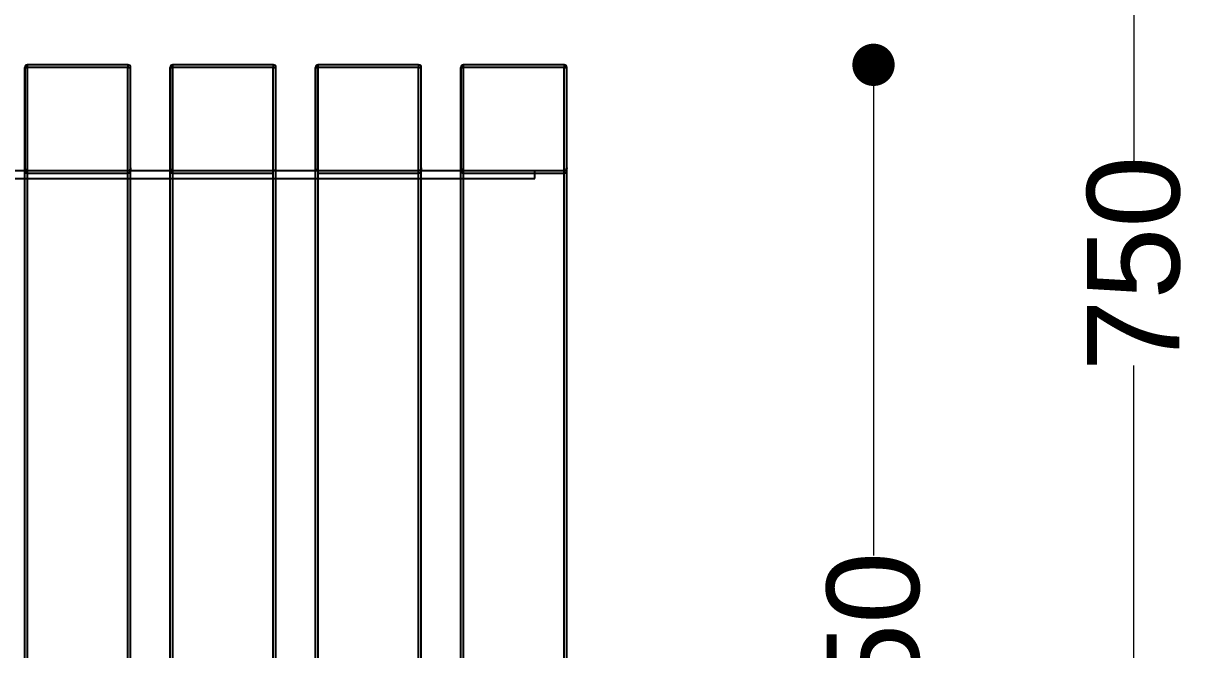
# Model space of a CAD drawing. Header units: millimetres. Extents: x 10366 to 13995, y 24552 to 29685.
# Drawn here: x 12609 to 13052, y 25509.2 to 25746 of the extents above; entities that cross this region are included whole.
import ezdxf

# ---------------------------------------------------------------- set-up
doc = ezdxf.new("R2010")
doc.units = ezdxf.units.MM
doc.header["$LTSCALE"] = 3
doc.layers.add('DomyÅ›lna', color=7, linetype='Continuous')
doc.layers.add('Hidden_lines', color=7, linetype='Continuous')
doc.styles.get("Standard").update_dxf_attribs({"font": 'arial.ttf'})
doc.dimstyles.new('MATEUSZ', dxfattribs={"dimtxt": 35, "dimasz": 16, "dimexe": 0.18, "dimexo": 0.0625, "dimgap": 0.09, "dimtad": 0, "dimdec": 0, "dimdsep": 46, "dimtxsty": 'Standard', "dimblk": 'DOT', "dimcen": 0.09, "dimse1": 1, "dimse2": 1, "dimadec": 0, "dimazin": 0, "dimtfac": 1, "dimtdec": 0, "dimtofl": 0, "dimtmove": 0, "dimatfit": 3, "dimfxl": 1, "dimtolj": 1, "dimtzin": 0, "dimlwd": 9, "dimlwe": 9, "dimarcsym": 0})

# ---------------------------------------------------------------- blocks, each defined once
blk = doc.blocks.new('_Dot')
at = {"color": 0, "linetype": 'ByBlock', "lineweight": -2}
blk.add_line((-0.5, 0), (-1, 0), dxfattribs=at)
at = {"color": 0, "linetype": 'ByBlock', "const_width": 0.5}
blk.add_lwpolyline([(-0.25, 0, 1), (0.25, 0, 1)], format="xyb", close=True, dxfattribs=at)
blk = doc.blocks.new('*D32')
at = {"color": 0, "lineweight": 9, "transparency": 16777216}
for p, q in [((12930.58, 25714.35), (12930.58, 25544.75)), ((12930.58, 25296.35), (12930.58, 25465.95))]:
    blk.add_line(p, q, dxfattribs=at)
at = {"layer": 'Defpoints', "color": 0, "transparency": 16777216}
for p in [(11095.69, 25730.35), (12930.58, 25730.35), (11115.69, 25280.35)]:
    blk.add_point(p, dxfattribs=at)
at = {"color": 0, "lineweight": 9, "transparency": 16777216, "xscale": 16, "yscale": 16, "zscale": 16}
for p, rotation in [((12930.58, 25730.35), 90), ((12930.58, 25280.35), 270)]:
    blk.add_blockref('_Dot', p, dxfattribs=dict(at, rotation=rotation))
at = {"color": 0, "transparency": 16777216, "insert": (12930.58, 25505.35), "char_height": 35, "attachment_point": 5, "rotation": 90}
blk.add_mtext('\\A1;450', dxfattribs=at)
blk = doc.blocks.new('*D33')
at = {"color": 0, "lineweight": 9, "transparency": 16777216}
for p, q in [((13029.08, 26013.96), (13029.08, 25693.71)), ((13029.08, 25296.35), (13029.08, 25616.6))]:
    blk.add_line(p, q, dxfattribs=at)
at = {"layer": 'Defpoints', "color": 0, "transparency": 16777216}
for p in [(12034.41, 26029.96), (13029.08, 26029.96), (12054.59, 25280.35)]:
    blk.add_point(p, dxfattribs=at)
at = {"color": 0, "lineweight": 9, "transparency": 16777216, "xscale": 16, "yscale": 16, "zscale": 16}
for p, rotation in [((13029.08, 26029.96), 90), ((13029.08, 25280.35), 270)]:
    blk.add_blockref('_Dot', p, dxfattribs=dict(at, rotation=rotation))
at = {"color": 0, "transparency": 16777216, "insert": (13029.08, 25655.16), "char_height": 35, "attachment_point": 5, "rotation": 90}
blk.add_mtext('\\A1;750', dxfattribs=at)

msp = doc.modelspace()

# ---------------------------------------------------------------- linework, layer by layer
at = {"layer": 'DomyÅ›lna'}
for p, q in [((12648.5, 25730.35), (12610.5, 25730.35)), ((12648.5, 25730.35), (12610.5, 25730.35)), ((12648.5, 25730.35), (12610.5, 25730.35)), ((12703.5, 25730.35), (12665.5, 25730.35)), ((12703.5, 25730.35), (12665.5, 25730.35)), ((12703.5, 25730.35), (12665.5, 25730.35)), ((12758.5, 25730.35), (12720.5, 25730.35)), ((12758.5, 25730.35), (12720.5, 25730.35)), ((12758.5, 25730.35), (12720.5, 25730.35)), ((12813.5, 25730.35), (12775.5, 25730.35)), ((12813.5, 25730.35), (12775.5, 25730.35)), ((12813.5, 25730.35), (12775.5, 25730.35)), ((12609.5, 25729.35), (12609.5, 25691.35)), ((12609.5, 25283.35), (12609.5, 25729.35)), ((12609.5, 25729.35), (12609.5, 25691.35)), ((12609.5, 25283.35), (12609.5, 25729.35)), ((12609.5, 25283.35), (12609.5, 25729.35)), ((12609.5, 25729.35), (12609.5, 25691.35)), ((12610.5, 25283.35), (12610.5, 25729.35)), ((12648.5, 25729.35), (12610.5, 25729.35)), ((12648.5, 25729.35), (12610.5, 25729.35)), ((12610.5, 25283.35), (12610.5, 25729.35)), ((12610.5, 25283.35), (12610.5, 25729.35)), ((12648.5, 25729.35), (12610.5, 25729.35)), ((12648.5, 25283.35), (12648.5, 25729.35)), ((12648.5, 25283.35), (12648.5, 25729.35)), ((12648.5, 25283.35), (12648.5, 25729.35)), ((12649.5, 25283.35), (12649.5, 25729.35)), ((12649.5, 25691.35), (12649.5, 25729.35)), ((12649.5, 25283.35), (12649.5, 25729.35)), ((12649.5, 25691.35), (12649.5, 25729.35)), ((12649.5, 25283.35), (12649.5, 25729.35)), ((12649.5, 25691.35), (12649.5, 25729.35)), ((12664.5, 25283.35), (12664.5, 25729.35)), ((12664.5, 25729.35), (12664.5, 25691.35)), ((12664.5, 25283.35), (12664.5, 25729.35)), ((12664.5, 25729.35), (12664.5, 25691.35)), ((12664.5, 25729.35), (12664.5, 25691.35)), ((12664.5, 25283.35), (12664.5, 25729.35)), ((12665.5, 25283.35), (12665.5, 25729.35)), ((12703.5, 25729.35), (12665.5, 25729.35)), ((12703.5, 25729.35), (12665.5, 25729.35)), ((12665.5, 25283.35), (12665.5, 25729.35)), ((12665.5, 25283.35), (12665.5, 25729.35)), ((12703.5, 25729.35), (12665.5, 25729.35)), ((12703.5, 25283.35), (12703.5, 25729.35)), ((12703.5, 25283.35), (12703.5, 25729.35)), ((12703.5, 25283.35), (12703.5, 25729.35)), ((12704.5, 25691.35), (12704.5, 25729.35)), ((12704.5, 25283.35), (12704.5, 25729.35)), ((12704.5, 25283.35), (12704.5, 25729.35)), ((12704.5, 25691.35), (12704.5, 25729.35)), ((12704.5, 25691.35), (12704.5, 25729.35)), ((12704.5, 25283.35), (12704.5, 25729.35)), ((12719.5, 25729.35), (12719.5, 25691.35)), ((12719.5, 25283.35), (12719.5, 25729.35)), ((12719.5, 25729.35), (12719.5, 25691.35)), ((12719.5, 25283.35), (12719.5, 25729.35)), ((12719.5, 25283.35), (12719.5, 25729.35)), ((12719.5, 25729.35), (12719.5, 25691.35)), ((12720.5, 25283.35), (12720.5, 25729.35)), ((12758.5, 25729.35), (12720.5, 25729.35)), ((12758.5, 25729.35), (12720.5, 25729.35)), ((12720.5, 25283.35), (12720.5, 25729.35)), ((12720.5, 25283.35), (12720.5, 25729.35)), ((12758.5, 25729.35), (12720.5, 25729.35)), ((12758.5, 25283.35), (12758.5, 25729.35)), ((12758.5, 25283.35), (12758.5, 25729.35)), ((12758.5, 25283.35), (12758.5, 25729.35)), ((12759.5, 25283.35), (12759.5, 25729.35)), ((12759.5, 25691.35), (12759.5, 25729.35)), ((12759.5, 25283.35), (12759.5, 25729.35)), ((12759.5, 25691.35), (12759.5, 25729.35)), ((12759.5, 25283.35), (12759.5, 25729.35)), ((12759.5, 25691.35), (12759.5, 25729.35)), ((12774.5, 25729.35), (12774.5, 25691.35)), ((12774.5, 25283.35), (12774.5, 25729.35)), ((12774.5, 25283.35), (12774.5, 25729.35)), ((12774.5, 25729.35), (12774.5, 25691.35)), ((12774.5, 25283.35), (12774.5, 25729.35)), ((12774.5, 25729.35), (12774.5, 25691.35)), ((12775.5, 25283.35), (12775.5, 25729.35)), ((12813.5, 25729.35), (12775.5, 25729.35)), ((12775.5, 25283.35), (12775.5, 25729.35)), ((12813.5, 25729.35), (12775.5, 25729.35)), ((12775.5, 25283.35), (12775.5, 25729.35)), ((12813.5, 25729.35), (12775.5, 25729.35)), ((12813.5, 25283.35), (12813.5, 25729.35)), ((12813.5, 25283.35), (12813.5, 25729.35)), ((12813.5, 25283.35), (12813.5, 25729.35)), ((12814.5, 25283.35), (12814.5, 25729.35)), ((12814.5, 25691.35), (12814.5, 25729.35)), ((12814.5, 25283.35), (12814.5, 25729.35)), ((12814.5, 25691.35), (12814.5, 25729.35)), ((12814.5, 25283.35), (12814.5, 25729.35)), ((12814.5, 25691.35), (12814.5, 25729.35)), ((12593.5, 25690.35), (12610.5, 25690.35)), ((12648.5, 25690.35), (12665.5, 25690.35)), ((12703.5, 25690.35), (12720.5, 25690.35)), ((12758.5, 25690.35), (12775.5, 25690.35)), ((12593.5, 25687.35), (12610.5, 25687.35)), ((12648.5, 25687.35), (12665.5, 25687.35)), ((12703.5, 25687.35), (12720.5, 25687.35)), ((12758.5, 25687.35), (12775.5, 25687.35))]:
    msp.add_line(p, q, dxfattribs=at)
for points in [[(12610.5, 25729.35, 0), (12610.5, 25730.35, 0)], [(12610.5, 25729.35, 0), (12610.5, 25730.35, 0)], [(12610.5, 25729.35, 0), (12610.5, 25730.35, 0)], [(12648.5, 25730.35, 0), (12648.5, 25730.35, 0), (12648.5, 25730.35, 0), (12648.5, 25730.35, 0), (12648.5, 25730.35, 0), (12648.5, 25730.35, 0), (12648.5, 25730.35, 0), (12648.5, 25730.35, 0), (12648.5, 25730.35, 0), (12648.5, 25730.35, 0), (12648.5, 25730.35, 0), (12648.5, 25730.35, 0), (12648.5, 25730.35, 0), (12648.5, 25730.35, 0), (12648.5, 25730.34, 0), (12648.5, 25730.32, 0), (12648.5, 25730.22, 0), (12648.5, 25729.35, 0)], [(12648.5, 25730.35, 0), (12648.5, 25730.35, 0), (12648.5, 25730.35, 0), (12648.5, 25730.35, 0), (12648.5, 25730.35, 0), (12648.5, 25730.35, 0), (12648.5, 25730.35, 0), (12648.5, 25730.35, 0), (12648.5, 25730.35, 0), (12648.5, 25730.35, 0), (12648.5, 25730.35, 0), (12648.5, 25730.35, 0), (12648.5, 25730.35, 0), (12648.5, 25730.35, 0), (12648.5, 25730.34, 0), (12648.5, 25730.32, 0), (12648.5, 25730.22, 0), (12648.5, 25729.35, 0)], [(12648.5, 25730.35, 0), (12648.5, 25730.35, 0), (12648.5, 25730.35, 0), (12648.5, 25730.35, 0), (12648.5, 25730.35, 0), (12648.5, 25730.35, 0), (12648.5, 25730.35, 0), (12648.5, 25730.35, 0), (12648.5, 25730.35, 0), (12648.5, 25730.35, 0), (12648.5, 25730.35, 0), (12648.5, 25730.35, 0), (12648.5, 25730.35, 0), (12648.5, 25730.35, 0), (12648.5, 25730.34, 0), (12648.5, 25730.32, 0), (12648.5, 25730.22, 0), (12648.5, 25729.35, 0)], [(12665.5, 25729.35, 0), (12665.5, 25730.35, 0)], [(12665.5, 25729.35, 0), (12665.5, 25730.35, 0)], [(12665.5, 25729.35, 0), (12665.5, 25730.35, 0)], [(12703.5, 25730.35, 0), (12703.5, 25730.35, 0), (12703.5, 25730.35, 0), (12703.5, 25730.35, 0), (12703.5, 25730.35, 0), (12703.5, 25730.35, 0), (12703.5, 25730.35, 0), (12703.5, 25730.35, 0), (12703.5, 25730.35, 0), (12703.5, 25730.35, 0), (12703.5, 25730.35, 0), (12703.5, 25730.35, 0), (12703.5, 25730.35, 0), (12703.5, 25730.35, 0), (12703.5, 25730.34, 0), (12703.5, 25730.32, 0), (12703.5, 25730.22, 0), (12703.5, 25729.35, 0)], [(12703.5, 25730.35, 0), (12703.5, 25730.35, 0), (12703.5, 25730.35, 0), (12703.5, 25730.35, 0), (12703.5, 25730.35, 0), (12703.5, 25730.35, 0), (12703.5, 25730.35, 0), (12703.5, 25730.35, 0), (12703.5, 25730.35, 0), (12703.5, 25730.35, 0), (12703.5, 25730.35, 0), (12703.5, 25730.35, 0), (12703.5, 25730.35, 0), (12703.5, 25730.35, 0), (12703.5, 25730.34, 0), (12703.5, 25730.32, 0), (12703.5, 25730.22, 0), (12703.5, 25729.35, 0)], [(12703.5, 25730.35, 0), (12703.5, 25730.35, 0), (12703.5, 25730.35, 0), (12703.5, 25730.35, 0), (12703.5, 25730.35, 0), (12703.5, 25730.35, 0), (12703.5, 25730.35, 0), (12703.5, 25730.35, 0), (12703.5, 25730.35, 0), (12703.5, 25730.35, 0), (12703.5, 25730.35, 0), (12703.5, 25730.35, 0), (12703.5, 25730.35, 0), (12703.5, 25730.35, 0), (12703.5, 25730.34, 0), (12703.5, 25730.32, 0), (12703.5, 25730.22, 0), (12703.5, 25729.35, 0)], [(12720.5, 25729.35, 0), (12720.5, 25730.05, 0), (12720.5, 25730.28, 0), (12720.5, 25730.33, 0), (12720.5, 25730.34, 0), (12720.5, 25730.35, 0), (12720.5, 25730.35, 0), (12720.5, 25730.35, 0), (12720.5, 25730.35, 0), (12720.5, 25730.35, 0), (12720.5, 25730.35, 0), (12720.5, 25730.35, 0), (12720.5, 25730.35, 0), (12720.5, 25730.35, 0), (12720.5, 25730.35, 0), (12720.5, 25730.35, 0), (12720.5, 25730.35, 0), (12720.5, 25730.35, 0), (12720.5, 25730.35, 0)], [(12720.5, 25729.35, 0), (12720.5, 25730.05, 0), (12720.5, 25730.28, 0), (12720.5, 25730.33, 0), (12720.5, 25730.34, 0), (12720.5, 25730.35, 0), (12720.5, 25730.35, 0), (12720.5, 25730.35, 0), (12720.5, 25730.35, 0), (12720.5, 25730.35, 0), (12720.5, 25730.35, 0), (12720.5, 25730.35, 0), (12720.5, 25730.35, 0), (12720.5, 25730.35, 0), (12720.5, 25730.35, 0), (12720.5, 25730.35, 0), (12720.5, 25730.35, 0), (12720.5, 25730.35, 0), (12720.5, 25730.35, 0)], [(12720.5, 25729.35, 0), (12720.5, 25730.05, 0), (12720.5, 25730.28, 0), (12720.5, 25730.33, 0), (12720.5, 25730.34, 0), (12720.5, 25730.35, 0), (12720.5, 25730.35, 0), (12720.5, 25730.35, 0), (12720.5, 25730.35, 0), (12720.5, 25730.35, 0), (12720.5, 25730.35, 0), (12720.5, 25730.35, 0), (12720.5, 25730.35, 0), (12720.5, 25730.35, 0), (12720.5, 25730.35, 0), (12720.5, 25730.35, 0), (12720.5, 25730.35, 0), (12720.5, 25730.35, 0), (12720.5, 25730.35, 0)], [(12758.5, 25730.35, 0), (12758.5, 25730.35, 0), (12758.5, 25730.35, 0), (12758.5, 25730.35, 0), (12758.5, 25730.35, 0), (12758.5, 25730.35, 0), (12758.5, 25730.35, 0), (12758.5, 25730.35, 0), (12758.5, 25730.35, 0), (12758.5, 25730.35, 0), (12758.5, 25730.35, 0), (12758.5, 25730.35, 0), (12758.5, 25730.35, 0), (12758.5, 25730.35, 0), (12758.5, 25730.34, 0), (12758.5, 25730.32, 0), (12758.5, 25730.22, 0), (12758.5, 25729.35, 0)], [(12758.5, 25730.35, 0), (12758.5, 25730.35, 0), (12758.5, 25730.35, 0), (12758.5, 25730.35, 0), (12758.5, 25730.35, 0), (12758.5, 25730.35, 0), (12758.5, 25730.35, 0), (12758.5, 25730.35, 0), (12758.5, 25730.35, 0), (12758.5, 25730.35, 0), (12758.5, 25730.35, 0), (12758.5, 25730.35, 0), (12758.5, 25730.35, 0), (12758.5, 25730.35, 0), (12758.5, 25730.34, 0), (12758.5, 25730.32, 0), (12758.5, 25730.22, 0), (12758.5, 25729.35, 0)], [(12758.5, 25730.35, 0), (12758.5, 25730.35, 0), (12758.5, 25730.35, 0), (12758.5, 25730.35, 0), (12758.5, 25730.35, 0), (12758.5, 25730.35, 0), (12758.5, 25730.35, 0), (12758.5, 25730.35, 0), (12758.5, 25730.35, 0), (12758.5, 25730.35, 0), (12758.5, 25730.35, 0), (12758.5, 25730.35, 0), (12758.5, 25730.35, 0), (12758.5, 25730.35, 0), (12758.5, 25730.34, 0), (12758.5, 25730.32, 0), (12758.5, 25730.22, 0), (12758.5, 25729.35, 0)], [(12775.5, 25729.35, 0), (12775.5, 25730.35, 0)], [(12775.5, 25729.35, 0), (12775.5, 25730.35, 0)], [(12775.5, 25729.35, 0), (12775.5, 25730.35, 0)], [(12813.5, 25730.35, 0), (12813.5, 25730.35, 0), (12813.5, 25730.35, 0), (12813.5, 25730.35, 0), (12813.5, 25730.35, 0), (12813.5, 25730.35, 0), (12813.5, 25730.35, 0), (12813.5, 25730.35, 0), (12813.5, 25730.35, 0), (12813.5, 25730.35, 0), (12813.5, 25730.35, 0), (12813.5, 25730.35, 0), (12813.5, 25730.35, 0), (12813.5, 25730.35, 0), (12813.5, 25730.34, 0), (12813.5, 25730.32, 0), (12813.5, 25730.22, 0), (12813.5, 25729.35, 0)], [(12813.5, 25730.35, 0), (12813.5, 25730.35, 0), (12813.5, 25730.35, 0), (12813.5, 25730.35, 0), (12813.5, 25730.35, 0), (12813.5, 25730.35, 0), (12813.5, 25730.35, 0), (12813.5, 25730.35, 0), (12813.5, 25730.35, 0), (12813.5, 25730.35, 0), (12813.5, 25730.35, 0), (12813.5, 25730.35, 0), (12813.5, 25730.35, 0), (12813.5, 25730.35, 0), (12813.5, 25730.34, 0), (12813.5, 25730.32, 0), (12813.5, 25730.22, 0), (12813.5, 25729.35, 0)], [(12813.5, 25730.35, 0), (12813.5, 25730.35, 0), (12813.5, 25730.35, 0), (12813.5, 25730.35, 0), (12813.5, 25730.35, 0), (12813.5, 25730.35, 0), (12813.5, 25730.35, 0), (12813.5, 25730.35, 0), (12813.5, 25730.35, 0), (12813.5, 25730.35, 0), (12813.5, 25730.35, 0), (12813.5, 25730.35, 0), (12813.5, 25730.35, 0), (12813.5, 25730.35, 0), (12813.5, 25730.34, 0), (12813.5, 25730.32, 0), (12813.5, 25730.22, 0), (12813.5, 25729.35, 0)], [(12609.5, 25729.35, 0), (12609.5, 25729.35, 0), (12609.5, 25729.35, 0), (12609.5, 25729.35, 0), (12609.5, 25729.35, 0), (12609.5, 25729.35, 0), (12609.5, 25729.35, 0), (12609.5, 25729.35, 0), (12609.5, 25729.35, 0), (12609.5, 25729.35, 0), (12609.5, 25729.35, 0), (12609.5, 25729.35, 0), (12609.5, 25729.35, 0), (12609.51, 25729.35, 0), (12609.53, 25729.35, 0), (12609.63, 25729.35, 0), (12610.5, 25729.35, 0)], [(12609.5, 25729.35, 0), (12609.5, 25729.35, 0), (12609.5, 25729.35, 0), (12609.5, 25729.35, 0), (12609.5, 25729.35, 0), (12609.5, 25729.35, 0), (12609.5, 25729.35, 0), (12609.5, 25729.35, 0), (12609.5, 25729.35, 0), (12609.5, 25729.35, 0), (12609.5, 25729.35, 0), (12609.5, 25729.35, 0), (12609.5, 25729.35, 0), (12609.51, 25729.35, 0), (12609.53, 25729.35, 0), (12609.63, 25729.35, 0), (12610.5, 25729.35, 0)], [(12609.5, 25729.35, 0), (12609.5, 25729.35, 0), (12609.5, 25729.35, 0), (12609.5, 25729.35, 0), (12609.5, 25729.35, 0), (12609.5, 25729.35, 0), (12609.5, 25729.35, 0), (12609.5, 25729.35, 0), (12609.5, 25729.35, 0), (12609.5, 25729.35, 0), (12609.5, 25729.35, 0), (12609.5, 25729.35, 0), (12609.5, 25729.35, 0), (12609.51, 25729.35, 0), (12609.53, 25729.35, 0), (12609.63, 25729.35, 0), (12610.5, 25729.35, 0)], [(12648.5, 25729.35, 0), (12649.5, 25729.35, 0)], [(12648.5, 25729.35, 0), (12649.5, 25729.35, 0)], [(12648.5, 25729.35, 0), (12649.5, 25729.35, 0)], [(12664.5, 25729.35, 0), (12664.5, 25729.35, 0), (12664.5, 25729.35, 0), (12664.5, 25729.35, 0), (12664.5, 25729.35, 0), (12664.5, 25729.35, 0), (12664.5, 25729.35, 0), (12664.5, 25729.35, 0), (12664.5, 25729.35, 0), (12664.5, 25729.35, 0), (12664.5, 25729.35, 0), (12664.5, 25729.35, 0), (12664.5, 25729.35, 0), (12664.51, 25729.35, 0), (12664.53, 25729.35, 0), (12664.63, 25729.35, 0), (12665.5, 25729.35, 0)], [(12664.5, 25729.35, 0), (12664.5, 25729.35, 0), (12664.5, 25729.35, 0), (12664.5, 25729.35, 0), (12664.5, 25729.35, 0), (12664.5, 25729.35, 0), (12664.5, 25729.35, 0), (12664.5, 25729.35, 0), (12664.5, 25729.35, 0), (12664.5, 25729.35, 0), (12664.5, 25729.35, 0), (12664.5, 25729.35, 0), (12664.5, 25729.35, 0), (12664.51, 25729.35, 0), (12664.53, 25729.35, 0), (12664.63, 25729.35, 0), (12665.5, 25729.35, 0)], [(12664.5, 25729.35, 0), (12664.5, 25729.35, 0), (12664.5, 25729.35, 0), (12664.5, 25729.35, 0), (12664.5, 25729.35, 0), (12664.5, 25729.35, 0), (12664.5, 25729.35, 0), (12664.5, 25729.35, 0), (12664.5, 25729.35, 0), (12664.5, 25729.35, 0), (12664.5, 25729.35, 0), (12664.5, 25729.35, 0), (12664.5, 25729.35, 0), (12664.51, 25729.35, 0), (12664.53, 25729.35, 0), (12664.63, 25729.35, 0), (12665.5, 25729.35, 0)], [(12703.5, 25729.35, 0), (12704.5, 25729.35, 0)], [(12703.5, 25729.35, 0), (12704.5, 25729.35, 0)], [(12703.5, 25729.35, 0), (12704.5, 25729.35, 0)], [(12719.5, 25729.35, 0), (12719.5, 25729.35, 0), (12719.5, 25729.35, 0), (12719.5, 25729.35, 0), (12719.5, 25729.35, 0), (12719.5, 25729.35, 0), (12719.5, 25729.35, 0), (12719.5, 25729.35, 0), (12719.5, 25729.35, 0), (12719.5, 25729.35, 0), (12719.5, 25729.35, 0), (12719.5, 25729.35, 0), (12719.5, 25729.35, 0), (12719.51, 25729.35, 0), (12719.53, 25729.35, 0), (12719.63, 25729.35, 0), (12720.5, 25729.35, 0)], [(12719.5, 25729.35, 0), (12719.5, 25729.35, 0), (12719.5, 25729.35, 0), (12719.5, 25729.35, 0), (12719.5, 25729.35, 0), (12719.5, 25729.35, 0), (12719.5, 25729.35, 0), (12719.5, 25729.35, 0), (12719.5, 25729.35, 0), (12719.5, 25729.35, 0), (12719.5, 25729.35, 0), (12719.5, 25729.35, 0), (12719.5, 25729.35, 0), (12719.51, 25729.35, 0), (12719.53, 25729.35, 0), (12719.63, 25729.35, 0), (12720.5, 25729.35, 0)], [(12719.5, 25729.35, 0), (12719.5, 25729.35, 0), (12719.5, 25729.35, 0), (12719.5, 25729.35, 0), (12719.5, 25729.35, 0), (12719.5, 25729.35, 0), (12719.5, 25729.35, 0), (12719.5, 25729.35, 0), (12719.5, 25729.35, 0), (12719.5, 25729.35, 0), (12719.5, 25729.35, 0), (12719.5, 25729.35, 0), (12719.5, 25729.35, 0), (12719.51, 25729.35, 0), (12719.53, 25729.35, 0), (12719.63, 25729.35, 0), (12720.5, 25729.35, 0)], [(12758.5, 25729.35, 0), (12759.5, 25729.35, 0)], [(12758.5, 25729.35, 0), (12759.5, 25729.35, 0)], [(12758.5, 25729.35, 0), (12759.5, 25729.35, 0)], [(12774.5, 25729.35, 0), (12774.5, 25729.35, 0), (12774.5, 25729.35, 0), (12774.5, 25729.35, 0), (12774.5, 25729.35, 0), (12774.5, 25729.35, 0), (12774.5, 25729.35, 0), (12774.5, 25729.35, 0), (12774.5, 25729.35, 0), (12774.5, 25729.35, 0), (12774.5, 25729.35, 0), (12774.5, 25729.35, 0), (12774.5, 25729.35, 0), (12774.51, 25729.35, 0), (12774.53, 25729.35, 0), (12774.63, 25729.35, 0), (12775.5, 25729.35, 0)], [(12774.5, 25729.35, 0), (12774.5, 25729.35, 0), (12774.5, 25729.35, 0), (12774.5, 25729.35, 0), (12774.5, 25729.35, 0), (12774.5, 25729.35, 0), (12774.5, 25729.35, 0), (12774.5, 25729.35, 0), (12774.5, 25729.35, 0), (12774.5, 25729.35, 0), (12774.5, 25729.35, 0), (12774.5, 25729.35, 0), (12774.5, 25729.35, 0), (12774.51, 25729.35, 0), (12774.53, 25729.35, 0), (12774.63, 25729.35, 0), (12775.5, 25729.35, 0)], [(12774.5, 25729.35, 0), (12774.5, 25729.35, 0), (12774.5, 25729.35, 0), (12774.5, 25729.35, 0), (12774.5, 25729.35, 0), (12774.5, 25729.35, 0), (12774.5, 25729.35, 0), (12774.5, 25729.35, 0), (12774.5, 25729.35, 0), (12774.5, 25729.35, 0), (12774.5, 25729.35, 0), (12774.5, 25729.35, 0), (12774.5, 25729.35, 0), (12774.51, 25729.35, 0), (12774.53, 25729.35, 0), (12774.63, 25729.35, 0), (12775.5, 25729.35, 0)], [(12813.5, 25729.35, 0), (12814.5, 25729.35, 0)], [(12813.5, 25729.35, 0), (12814.5, 25729.35, 0)], [(12813.5, 25729.35, 0), (12814.5, 25729.35, 0)], [(12609.5, 25691.35, 0), (12609.51, 25691.23, 0), (12609.52, 25691.14, 0), (12609.57, 25691, 0), (12609.61, 25690.89, 0), (12609.66, 25690.8, 0), (12609.74, 25690.7, 0), (12609.8, 25690.63, 0), (12609.88, 25690.56, 0), (12609.99, 25690.49, 0), (12610.13, 25690.42, 0), (12610.21, 25690.39, 0), (12610.3, 25690.37, 0), (12610.4, 25690.35, 0), (12610.5, 25690.35, 0)], [(12609.5, 25691.35, 0), (12609.51, 25691.23, 0), (12609.52, 25691.14, 0), (12609.57, 25691, 0), (12609.61, 25690.89, 0), (12609.66, 25690.8, 0), (12609.74, 25690.7, 0), (12609.8, 25690.63, 0), (12609.88, 25690.56, 0), (12609.99, 25690.49, 0), (12610.13, 25690.42, 0), (12610.21, 25690.39, 0), (12610.3, 25690.37, 0), (12610.4, 25690.35, 0), (12610.5, 25690.35, 0)], [(12609.5, 25691.35, 0), (12609.51, 25691.23, 0), (12609.52, 25691.14, 0), (12609.57, 25691, 0), (12609.61, 25690.89, 0), (12609.66, 25690.8, 0), (12609.74, 25690.7, 0), (12609.8, 25690.63, 0), (12609.88, 25690.56, 0), (12609.99, 25690.49, 0), (12610.13, 25690.42, 0), (12610.21, 25690.39, 0), (12610.3, 25690.37, 0), (12610.4, 25690.35, 0), (12610.5, 25690.35, 0)], [(12648.5, 25690.35, 0), (12648.61, 25690.35, 0), (12648.7, 25690.37, 0), (12648.79, 25690.39, 0), (12648.88, 25690.42, 0), (12649.02, 25690.49, 0), (12649.12, 25690.56, 0), (12649.2, 25690.63, 0), (12649.31, 25690.75, 0), (12649.37, 25690.85, 0), (12649.42, 25690.94, 0), (12649.46, 25691.06, 0), (12649.49, 25691.18, 0), (12649.5, 25691.35, 0)], [(12648.5, 25690.35, 0), (12648.61, 25690.35, 0), (12648.7, 25690.37, 0), (12648.79, 25690.39, 0), (12648.88, 25690.42, 0), (12649.02, 25690.49, 0), (12649.12, 25690.56, 0), (12649.2, 25690.63, 0), (12649.31, 25690.75, 0), (12649.37, 25690.85, 0), (12649.42, 25690.94, 0), (12649.46, 25691.06, 0), (12649.49, 25691.18, 0), (12649.5, 25691.35, 0)], [(12648.5, 25690.35, 0), (12648.61, 25690.35, 0), (12648.7, 25690.37, 0), (12648.79, 25690.39, 0), (12648.88, 25690.42, 0), (12649.02, 25690.49, 0), (12649.12, 25690.56, 0), (12649.2, 25690.63, 0), (12649.31, 25690.75, 0), (12649.37, 25690.85, 0), (12649.42, 25690.94, 0), (12649.46, 25691.06, 0), (12649.49, 25691.18, 0), (12649.5, 25691.35, 0)], [(12664.5, 25691.35, 0), (12664.51, 25691.23, 0), (12664.52, 25691.14, 0), (12664.57, 25691, 0), (12664.61, 25690.89, 0), (12664.66, 25690.8, 0), (12664.74, 25690.7, 0), (12664.8, 25690.63, 0), (12664.88, 25690.56, 0), (12664.99, 25690.49, 0), (12665.13, 25690.42, 0), (12665.21, 25690.39, 0), (12665.3, 25690.37, 0), (12665.4, 25690.35, 0), (12665.5, 25690.35, 0)], [(12664.5, 25691.35, 0), (12664.51, 25691.23, 0), (12664.52, 25691.14, 0), (12664.57, 25691, 0), (12664.61, 25690.89, 0), (12664.66, 25690.8, 0), (12664.74, 25690.7, 0), (12664.8, 25690.63, 0), (12664.88, 25690.56, 0), (12664.99, 25690.49, 0), (12665.13, 25690.42, 0), (12665.21, 25690.39, 0), (12665.3, 25690.37, 0), (12665.4, 25690.35, 0), (12665.5, 25690.35, 0)], [(12664.5, 25691.35, 0), (12664.51, 25691.23, 0), (12664.52, 25691.14, 0), (12664.57, 25691, 0), (12664.61, 25690.89, 0), (12664.66, 25690.8, 0), (12664.74, 25690.7, 0), (12664.8, 25690.63, 0), (12664.88, 25690.56, 0), (12664.99, 25690.49, 0), (12665.13, 25690.42, 0), (12665.21, 25690.39, 0), (12665.3, 25690.37, 0), (12665.4, 25690.35, 0), (12665.5, 25690.35, 0)], [(12703.5, 25690.35, 0), (12703.61, 25690.35, 0), (12703.7, 25690.37, 0), (12703.79, 25690.39, 0), (12703.88, 25690.42, 0), (12704.02, 25690.49, 0), (12704.12, 25690.56, 0), (12704.2, 25690.63, 0), (12704.31, 25690.75, 0), (12704.37, 25690.85, 0), (12704.42, 25690.94, 0), (12704.46, 25691.06, 0), (12704.49, 25691.18, 0), (12704.5, 25691.35, 0)], [(12703.5, 25690.35, 0), (12703.61, 25690.35, 0), (12703.7, 25690.37, 0), (12703.79, 25690.39, 0), (12703.88, 25690.42, 0), (12704.02, 25690.49, 0), (12704.12, 25690.56, 0), (12704.2, 25690.63, 0), (12704.31, 25690.75, 0), (12704.37, 25690.85, 0), (12704.42, 25690.94, 0), (12704.46, 25691.06, 0), (12704.49, 25691.18, 0), (12704.5, 25691.35, 0)], [(12703.5, 25690.35, 0), (12703.61, 25690.35, 0), (12703.7, 25690.37, 0), (12703.79, 25690.39, 0), (12703.88, 25690.42, 0), (12704.02, 25690.49, 0), (12704.12, 25690.56, 0), (12704.2, 25690.63, 0), (12704.31, 25690.75, 0), (12704.37, 25690.85, 0), (12704.42, 25690.94, 0), (12704.46, 25691.06, 0), (12704.49, 25691.18, 0), (12704.5, 25691.35, 0)], [(12719.5, 25691.35, 0), (12719.51, 25691.23, 0), (12719.52, 25691.14, 0), (12719.57, 25691, 0), (12719.61, 25690.89, 0), (12719.66, 25690.8, 0), (12719.74, 25690.7, 0), (12719.8, 25690.63, 0), (12719.88, 25690.56, 0), (12719.99, 25690.49, 0), (12720.13, 25690.42, 0), (12720.21, 25690.39, 0), (12720.3, 25690.37, 0), (12720.4, 25690.35, 0), (12720.5, 25690.35, 0)], [(12719.5, 25691.35, 0), (12719.51, 25691.23, 0), (12719.52, 25691.14, 0), (12719.57, 25691, 0), (12719.61, 25690.89, 0), (12719.66, 25690.8, 0), (12719.74, 25690.7, 0), (12719.8, 25690.63, 0), (12719.88, 25690.56, 0), (12719.99, 25690.49, 0), (12720.13, 25690.42, 0), (12720.21, 25690.39, 0), (12720.3, 25690.37, 0), (12720.4, 25690.35, 0), (12720.5, 25690.35, 0)], [(12719.5, 25691.35, 0), (12719.51, 25691.23, 0), (12719.52, 25691.14, 0), (12719.57, 25691, 0), (12719.61, 25690.89, 0), (12719.66, 25690.8, 0), (12719.74, 25690.7, 0), (12719.8, 25690.63, 0), (12719.88, 25690.56, 0), (12719.99, 25690.49, 0), (12720.13, 25690.42, 0), (12720.21, 25690.39, 0), (12720.3, 25690.37, 0), (12720.4, 25690.35, 0), (12720.5, 25690.35, 0)], [(12758.5, 25690.35, 0), (12758.61, 25690.35, 0), (12758.7, 25690.37, 0), (12758.79, 25690.39, 0), (12758.88, 25690.42, 0), (12759.02, 25690.49, 0), (12759.12, 25690.56, 0), (12759.2, 25690.63, 0), (12759.31, 25690.75, 0), (12759.37, 25690.85, 0), (12759.42, 25690.94, 0), (12759.46, 25691.06, 0), (12759.49, 25691.18, 0), (12759.5, 25691.35, 0)], [(12758.5, 25690.35, 0), (12758.61, 25690.35, 0), (12758.7, 25690.37, 0), (12758.79, 25690.39, 0), (12758.88, 25690.42, 0), (12759.02, 25690.49, 0), (12759.12, 25690.56, 0), (12759.2, 25690.63, 0), (12759.31, 25690.75, 0), (12759.37, 25690.85, 0), (12759.42, 25690.94, 0), (12759.46, 25691.06, 0), (12759.49, 25691.18, 0), (12759.5, 25691.35, 0)], [(12758.5, 25690.35, 0), (12758.61, 25690.35, 0), (12758.7, 25690.37, 0), (12758.79, 25690.39, 0), (12758.88, 25690.42, 0), (12759.02, 25690.49, 0), (12759.12, 25690.56, 0), (12759.2, 25690.63, 0), (12759.31, 25690.75, 0), (12759.37, 25690.85, 0), (12759.42, 25690.94, 0), (12759.46, 25691.06, 0), (12759.49, 25691.18, 0), (12759.5, 25691.35, 0)], [(12774.5, 25691.35, 0), (12774.51, 25691.23, 0), (12774.52, 25691.14, 0), (12774.57, 25691, 0), (12774.61, 25690.89, 0), (12774.66, 25690.8, 0), (12774.74, 25690.7, 0), (12774.8, 25690.63, 0), (12774.88, 25690.56, 0), (12774.99, 25690.49, 0), (12775.13, 25690.42, 0), (12775.21, 25690.39, 0), (12775.3, 25690.37, 0), (12775.4, 25690.35, 0), (12775.5, 25690.35, 0)], [(12774.5, 25691.35, 0), (12774.51, 25691.23, 0), (12774.52, 25691.14, 0), (12774.57, 25691, 0), (12774.61, 25690.89, 0), (12774.66, 25690.8, 0), (12774.74, 25690.7, 0), (12774.8, 25690.63, 0), (12774.88, 25690.56, 0), (12774.99, 25690.49, 0), (12775.13, 25690.42, 0), (12775.21, 25690.39, 0), (12775.3, 25690.37, 0), (12775.4, 25690.35, 0), (12775.5, 25690.35, 0)], [(12774.5, 25691.35, 0), (12774.51, 25691.23, 0), (12774.52, 25691.14, 0), (12774.57, 25691, 0), (12774.61, 25690.89, 0), (12774.66, 25690.8, 0), (12774.74, 25690.7, 0), (12774.8, 25690.63, 0), (12774.88, 25690.56, 0), (12774.99, 25690.49, 0), (12775.13, 25690.42, 0), (12775.21, 25690.39, 0), (12775.3, 25690.37, 0), (12775.4, 25690.35, 0), (12775.5, 25690.35, 0)], [(12813.5, 25690.35, 0), (12813.61, 25690.35, 0), (12813.7, 25690.37, 0), (12813.79, 25690.39, 0), (12813.88, 25690.42, 0), (12814.02, 25690.49, 0), (12814.12, 25690.56, 0), (12814.2, 25690.63, 0), (12814.31, 25690.75, 0), (12814.37, 25690.85, 0), (12814.42, 25690.94, 0), (12814.46, 25691.06, 0), (12814.49, 25691.18, 0), (12814.5, 25691.35, 0)], [(12813.5, 25690.35, 0), (12813.61, 25690.35, 0), (12813.7, 25690.37, 0), (12813.79, 25690.39, 0), (12813.88, 25690.42, 0), (12814.02, 25690.49, 0), (12814.12, 25690.56, 0), (12814.2, 25690.63, 0), (12814.31, 25690.75, 0), (12814.37, 25690.85, 0), (12814.42, 25690.94, 0), (12814.46, 25691.06, 0), (12814.49, 25691.18, 0), (12814.5, 25691.35, 0)], [(12813.5, 25690.35, 0), (12813.61, 25690.35, 0), (12813.7, 25690.37, 0), (12813.79, 25690.39, 0), (12813.88, 25690.42, 0), (12814.02, 25690.49, 0), (12814.12, 25690.56, 0), (12814.2, 25690.63, 0), (12814.31, 25690.75, 0), (12814.37, 25690.85, 0), (12814.42, 25690.94, 0), (12814.46, 25691.06, 0), (12814.49, 25691.18, 0), (12814.5, 25691.35, 0)]]:
    msp.add_polyline3d(points, dxfattribs=at)
for centre, start, end in [((12610.5, 25729.35), 90, 180), ((12610.5, 25729.35), 90, 180), ((12610.5, 25729.35), 90, 180), ((12648.5, 25729.35), 0, 90), ((12648.5, 25729.35), 0, 90), ((12648.5, 25729.35), 0, 90), ((12665.5, 25729.35), 90, 180), ((12665.5, 25729.35), 90, 180), ((12665.5, 25729.35), 90, 180), ((12703.5, 25729.35), 0, 90), ((12703.5, 25729.35), 0, 90), ((12703.5, 25729.35), 0, 90), ((12720.5, 25729.35), 90, 180), ((12720.5, 25729.35), 90, 180), ((12720.5, 25729.35), 90, 180), ((12758.5, 25729.35), 0, 90), ((12758.5, 25729.35), 0, 90), ((12758.5, 25729.35), 0, 90), ((12775.5, 25729.35), 90, 180), ((12775.5, 25729.35), 90, 180), ((12775.5, 25729.35), 90, 180), ((12813.5, 25729.35), 0, 90), ((12813.5, 25729.35), 0, 90), ((12813.5, 25729.35), 0, 90)]:
    msp.add_arc(centre, 1, start, end, dxfattribs=at)
at = {"layer": 'Hidden_lines'}
for p, q in [((12610.5, 25690.35), (12648.5, 25690.35)), ((12610.5, 25690.35), (12648.5, 25690.35)), ((12610.5, 25690.35), (12648.5, 25690.35)), ((12610.5, 25690.35), (12648.5, 25690.35)), ((12665.5, 25690.35), (12703.5, 25690.35)), ((12665.5, 25690.35), (12703.5, 25690.35)), ((12665.5, 25690.35), (12703.5, 25690.35)), ((12665.5, 25690.35), (12703.5, 25690.35)), ((12720.5, 25690.35), (12758.5, 25690.35)), ((12720.5, 25690.35), (12758.5, 25690.35)), ((12720.5, 25690.35), (12758.5, 25690.35)), ((12720.5, 25690.35), (12758.5, 25690.35)), ((12775.5, 25690.35), (12813.5, 25690.35)), ((12775.5, 25690.35), (12813.5, 25690.35)), ((12775.5, 25690.35), (12813.5, 25690.35)), ((12775.5, 25690.35), (12802.5, 25690.35)), ((12802.5, 25687.35), (12802.5, 25690.35)), ((12610.5, 25689.35), (12648.5, 25689.35)), ((12610.5, 25689.35), (12648.5, 25689.35)), ((12610.5, 25689.35), (12648.5, 25689.35)), ((12610.5, 25687.35), (12648.5, 25687.35)), ((12665.5, 25689.35), (12703.5, 25689.35)), ((12665.5, 25689.35), (12703.5, 25689.35)), ((12665.5, 25689.35), (12703.5, 25689.35)), ((12665.5, 25687.35), (12703.5, 25687.35)), ((12720.5, 25689.35), (12758.5, 25689.35)), ((12720.5, 25689.35), (12758.5, 25689.35)), ((12720.5, 25689.35), (12758.5, 25689.35)), ((12720.5, 25687.35), (12758.5, 25687.35)), ((12775.5, 25689.35), (12813.5, 25689.35)), ((12775.5, 25689.35), (12813.5, 25689.35)), ((12775.5, 25689.35), (12813.5, 25689.35)), ((12775.5, 25687.35), (12802.5, 25687.35))]:
    msp.add_line(p, q, dxfattribs=at)
for points in [[(12610.5, 25689.35, 0), (12610.3, 25689.36, 0), (12610.13, 25689.4, 0), (12610.05, 25689.42, 0), (12609.99, 25689.45, 0), (12609.93, 25689.49, 0), (12609.88, 25689.53, 0), (12609.84, 25689.57, 0), (12609.8, 25689.62, 0), (12609.77, 25689.68, 0), (12609.72, 25689.8, 0), (12609.68, 25689.93, 0), (12609.62, 25690.23, 0), (12609.5, 25691.35, 0)], [(12610.5, 25689.35, 0), (12610.3, 25689.36, 0), (12610.13, 25689.4, 0), (12610.05, 25689.42, 0), (12609.99, 25689.45, 0), (12609.93, 25689.49, 0), (12609.88, 25689.53, 0), (12609.84, 25689.57, 0), (12609.8, 25689.62, 0), (12609.77, 25689.68, 0), (12609.72, 25689.8, 0), (12609.68, 25689.93, 0), (12609.62, 25690.23, 0), (12609.5, 25691.35, 0)], [(12610.5, 25689.35, 0), (12610.3, 25689.36, 0), (12610.13, 25689.4, 0), (12610.05, 25689.42, 0), (12609.99, 25689.45, 0), (12609.93, 25689.49, 0), (12609.88, 25689.53, 0), (12609.84, 25689.57, 0), (12609.8, 25689.62, 0), (12609.77, 25689.68, 0), (12609.72, 25689.8, 0), (12609.68, 25689.93, 0), (12609.62, 25690.23, 0), (12609.5, 25691.35, 0)], [(12649.5, 25691.35, 0), (12649.44, 25690.64, 0), (12649.34, 25690, 0), (12649.31, 25689.86, 0), (12649.26, 25689.74, 0), (12649.23, 25689.68, 0), (12649.2, 25689.62, 0), (12649.17, 25689.57, 0), (12649.12, 25689.53, 0), (12649.07, 25689.49, 0), (12649.02, 25689.45, 0), (12648.95, 25689.42, 0), (12648.88, 25689.4, 0), (12648.79, 25689.37, 0), (12648.7, 25689.36, 0), (12648.5, 25689.35, 0)], [(12649.5, 25691.35, 0), (12649.44, 25690.64, 0), (12649.34, 25690, 0), (12649.31, 25689.86, 0), (12649.26, 25689.74, 0), (12649.23, 25689.68, 0), (12649.2, 25689.62, 0), (12649.17, 25689.57, 0), (12649.12, 25689.53, 0), (12649.07, 25689.49, 0), (12649.02, 25689.45, 0), (12648.95, 25689.42, 0), (12648.88, 25689.4, 0), (12648.79, 25689.37, 0), (12648.7, 25689.36, 0), (12648.5, 25689.35, 0)], [(12649.5, 25691.35, 0), (12649.44, 25690.64, 0), (12649.34, 25690, 0), (12649.31, 25689.86, 0), (12649.26, 25689.74, 0), (12649.23, 25689.68, 0), (12649.2, 25689.62, 0), (12649.17, 25689.57, 0), (12649.12, 25689.53, 0), (12649.07, 25689.49, 0), (12649.02, 25689.45, 0), (12648.95, 25689.42, 0), (12648.88, 25689.4, 0), (12648.79, 25689.37, 0), (12648.7, 25689.36, 0), (12648.5, 25689.35, 0)], [(12665.5, 25689.35, 0), (12665.3, 25689.36, 0), (12665.13, 25689.4, 0), (12665.05, 25689.42, 0), (12664.99, 25689.45, 0), (12664.93, 25689.49, 0), (12664.88, 25689.53, 0), (12664.84, 25689.57, 0), (12664.8, 25689.62, 0), (12664.77, 25689.68, 0), (12664.72, 25689.8, 0), (12664.68, 25689.93, 0), (12664.62, 25690.23, 0), (12664.5, 25691.35, 0)], [(12665.5, 25689.35, 0), (12665.3, 25689.36, 0), (12665.13, 25689.4, 0), (12665.05, 25689.42, 0), (12664.99, 25689.45, 0), (12664.93, 25689.49, 0), (12664.88, 25689.53, 0), (12664.84, 25689.57, 0), (12664.8, 25689.62, 0), (12664.77, 25689.68, 0), (12664.72, 25689.8, 0), (12664.68, 25689.93, 0), (12664.62, 25690.23, 0), (12664.5, 25691.35, 0)], [(12665.5, 25689.35, 0), (12665.3, 25689.36, 0), (12665.13, 25689.4, 0), (12665.05, 25689.42, 0), (12664.99, 25689.45, 0), (12664.93, 25689.49, 0), (12664.88, 25689.53, 0), (12664.84, 25689.57, 0), (12664.8, 25689.62, 0), (12664.77, 25689.68, 0), (12664.72, 25689.8, 0), (12664.68, 25689.93, 0), (12664.62, 25690.23, 0), (12664.5, 25691.35, 0)], [(12759.5, 25691.35, 0), (12759.44, 25690.64, 0), (12759.34, 25690, 0), (12759.31, 25689.86, 0), (12759.26, 25689.74, 0), (12759.23, 25689.68, 0), (12759.2, 25689.62, 0), (12759.17, 25689.57, 0), (12759.12, 25689.53, 0), (12759.07, 25689.49, 0), (12759.02, 25689.45, 0), (12758.95, 25689.42, 0), (12758.88, 25689.4, 0), (12758.79, 25689.37, 0), (12758.7, 25689.36, 0), (12758.5, 25689.35, 0)], [(12759.5, 25691.35, 0), (12759.44, 25690.64, 0), (12759.34, 25690, 0), (12759.31, 25689.86, 0), (12759.26, 25689.74, 0), (12759.23, 25689.68, 0), (12759.2, 25689.62, 0), (12759.17, 25689.57, 0), (12759.12, 25689.53, 0), (12759.07, 25689.49, 0), (12759.02, 25689.45, 0), (12758.95, 25689.42, 0), (12758.88, 25689.4, 0), (12758.79, 25689.37, 0), (12758.7, 25689.36, 0), (12758.5, 25689.35, 0)], [(12759.5, 25691.35, 0), (12759.44, 25690.64, 0), (12759.34, 25690, 0), (12759.31, 25689.86, 0), (12759.26, 25689.74, 0), (12759.23, 25689.68, 0), (12759.2, 25689.62, 0), (12759.17, 25689.57, 0), (12759.12, 25689.53, 0), (12759.07, 25689.49, 0), (12759.02, 25689.45, 0), (12758.95, 25689.42, 0), (12758.88, 25689.4, 0), (12758.79, 25689.37, 0), (12758.7, 25689.36, 0), (12758.5, 25689.35, 0)], [(12775.5, 25689.35, 0), (12775.3, 25689.36, 0), (12775.13, 25689.4, 0), (12775.05, 25689.42, 0), (12774.99, 25689.45, 0), (12774.93, 25689.49, 0), (12774.88, 25689.53, 0), (12774.84, 25689.57, 0), (12774.8, 25689.62, 0), (12774.77, 25689.68, 0), (12774.72, 25689.8, 0), (12774.68, 25689.93, 0), (12774.62, 25690.23, 0), (12774.5, 25691.35, 0)], [(12775.5, 25689.35, 0), (12775.3, 25689.36, 0), (12775.13, 25689.4, 0), (12775.05, 25689.42, 0), (12774.99, 25689.45, 0), (12774.93, 25689.49, 0), (12774.88, 25689.53, 0), (12774.84, 25689.57, 0), (12774.8, 25689.62, 0), (12774.77, 25689.68, 0), (12774.72, 25689.8, 0), (12774.68, 25689.93, 0), (12774.62, 25690.23, 0), (12774.5, 25691.35, 0)], [(12775.5, 25689.35, 0), (12775.3, 25689.36, 0), (12775.13, 25689.4, 0), (12775.05, 25689.42, 0), (12774.99, 25689.45, 0), (12774.93, 25689.49, 0), (12774.88, 25689.53, 0), (12774.84, 25689.57, 0), (12774.8, 25689.62, 0), (12774.77, 25689.68, 0), (12774.72, 25689.8, 0), (12774.68, 25689.93, 0), (12774.62, 25690.23, 0), (12774.5, 25691.35, 0)], [(12814.5, 25691.35, 0), (12814.44, 25690.64, 0), (12814.34, 25690, 0), (12814.31, 25689.86, 0), (12814.26, 25689.74, 0), (12814.23, 25689.68, 0), (12814.2, 25689.62, 0), (12814.17, 25689.57, 0), (12814.12, 25689.53, 0), (12814.07, 25689.49, 0), (12814.02, 25689.45, 0), (12813.95, 25689.42, 0), (12813.88, 25689.4, 0), (12813.79, 25689.37, 0), (12813.7, 25689.36, 0), (12813.5, 25689.35, 0)], [(12814.5, 25691.35, 0), (12814.44, 25690.64, 0), (12814.34, 25690, 0), (12814.31, 25689.86, 0), (12814.26, 25689.74, 0), (12814.23, 25689.68, 0), (12814.2, 25689.62, 0), (12814.17, 25689.57, 0), (12814.12, 25689.53, 0), (12814.07, 25689.49, 0), (12814.02, 25689.45, 0), (12813.95, 25689.42, 0), (12813.88, 25689.4, 0), (12813.79, 25689.37, 0), (12813.7, 25689.36, 0), (12813.5, 25689.35, 0)], [(12814.5, 25691.35, 0), (12814.44, 25690.64, 0), (12814.34, 25690, 0), (12814.31, 25689.86, 0), (12814.26, 25689.74, 0), (12814.23, 25689.68, 0), (12814.2, 25689.62, 0), (12814.17, 25689.57, 0), (12814.12, 25689.53, 0), (12814.07, 25689.49, 0), (12814.02, 25689.45, 0), (12813.95, 25689.42, 0), (12813.88, 25689.4, 0), (12813.79, 25689.37, 0), (12813.7, 25689.36, 0), (12813.5, 25689.35, 0)]]:
    msp.add_polyline3d(points, dxfattribs=at)

# ---------------------------------------------------------------- dimensions: what is measured, and where the dimension line sits
for base, p1, p2, picture, middle in [((13029.08, 26029.96), (12054.59, 25280.35), (12034.41, 26029.96), '*D33', (13029.08, 25655.16)), ((12930.58, 25730.35), (11115.69, 25280.35), (11095.69, 25730.35), '*D32', (12930.58, 25505.35))]:
    dim = msp.add_linear_dim(base=base, p1=p1, p2=p2, angle=90, dimstyle='MATEUSZ')
    dim.commit()
    dim.dimension.update_dxf_attribs({"geometry": picture, "text_midpoint": middle})

doc.saveas('drawing.dxf')
